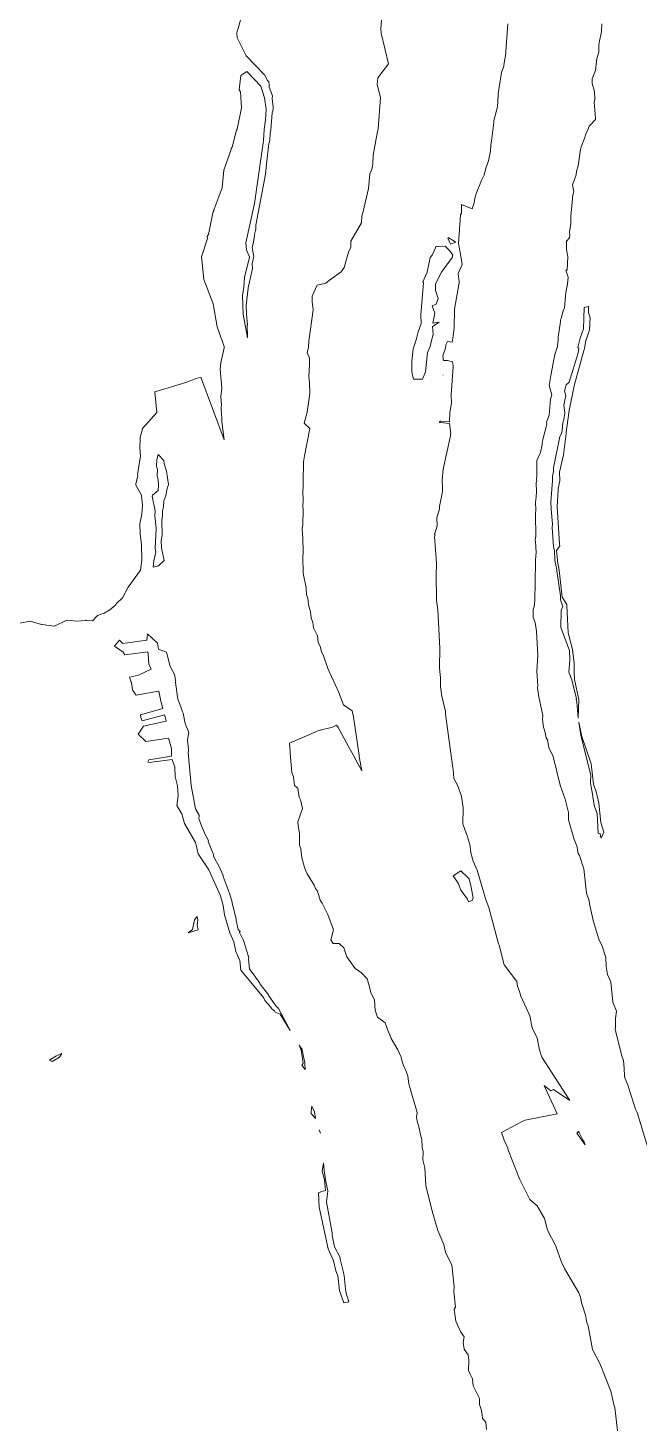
# Model space of a CAD drawing. Header units: metres. Extents: x 809241 to 811075, y 9156873 to 9158251.
# Drawn here: x 809578.6 to 809711.3, y 9157336.7 to 9157640 of the extents above; entities that cross this region are included whole.
import ezdxf

# ---------------------------------------------------------------- set-up
doc = ezdxf.new("R2010")
doc.units = ezdxf.units.M
doc.layers.add('C-TOPO-MAJR', color=9, linetype='Continuous')

msp = doc.modelspace()

# ---------------------------------------------------------------- linework, layer by layer
at = {"layer": 'C-TOPO-MAJR', "color": 9, "linetype": 'Continuous', "lineweight": 5}
for points, elevation in [([(809576.89, 9157510.64), (809579.07, 9157511.08), (809581.55, 9157510.35), (809581.6, 9157510.35), (809581.7, 9157510.34), (809584.3, 9157510.01), (809584.42, 9157509.98), (809587.04, 9157511.27), (809589.14, 9157511.12), (809591.21, 9157511.23), (809591.27, 9157511.28), (809592.66, 9157511.16), (809593.7, 9157512.31), (809595.18, 9157512.84), (809596.39, 9157513.58), (809597.7, 9157514.64), (809597.77, 9157514.78), (809597.82, 9157514.91), (809599.14, 9157516.17), (809600.4, 9157518.46), (809603.06, 9157522.17), (809603.34, 9157524.31), (809603.25, 9157527.6), (809603.24, 9157527.66), (809603.26, 9157527.72), (809602.98, 9157529.97), (809602.88, 9157532.22), (809603.37, 9157534.35), (809603.37, 9157534.37), (809603.46, 9157536.2), (809603.29, 9157538.48), (809602.02, 9157540.66), (809602.04, 9157540.84), (809602.47, 9157542.73), (809602.44, 9157542.86), (809602.68, 9157544.77), (809602.66, 9157544.86), (809603.05, 9157546.92), (809602.9, 9157548.78), (809602.95, 9157550.65), (809602.98, 9157550.95), (809603.48, 9157552.87), (809603.49, 9157552.92), (809606.63, 9157556.41), (809606.2, 9157560.93), (809612.91, 9157562.93), (809615.17, 9157563.82), (809616.14, 9157564.09), (809621.19, 9157550.46), (809620.73, 9157554.46), (809620.73, 9157555.09), (809620.55, 9157557.17), (809620.6, 9157557.42), (809620.64, 9157558), (809620.5, 9157559.82), (809620.68, 9157561.69), (809620.37, 9157565.86), (809620.53, 9157567.2), (809621.24, 9157570.45), (809621.21, 9157570.75), (809619.67, 9157575.05), (809618.83, 9157580.03), (809616.83, 9157585.33), (809616.7, 9157586.07), (809616.27, 9157590.25), (809617.58, 9157594.25), (809617.55, 9157594.66), (809617.81, 9157595.05), (809618.79, 9157599.8), (809618.85, 9157599.99), (809618.94, 9157600.14), (809618.98, 9157600.32), (809618.99, 9157600.49), (809619.04, 9157600.61), (809620.8, 9157605.21), (809621.16, 9157609.05), (809622.73, 9157613.54), (809622.77, 9157613.76), (809622.82, 9157613.92), (809622.92, 9157614.09), (809623.92, 9157617.73), (809624.04, 9157617.96), (809625, 9157622.62), (809624.73, 9157626.05), (809624.46, 9157626.49), (809624.83, 9157629.59), (809626.14, 9157630.5), (809629.15, 9157627.27), (809629.99, 9157624.75), (809630.35, 9157622.31), (809630.21, 9157620.01), (809629.91, 9157617.87), (809629.77, 9157615.51), (809627.79, 9157601.8), (809625.92, 9157593.25), (809626.09, 9157591.76), (809626.72, 9157590.16), (809625.64, 9157585.71), (809625.47, 9157583.66), (809625.18, 9157581.82), (809625.36, 9157577.81), (809626.31, 9157572.6), (809626.32, 9157572.8), (809626.32, 9157572.8), (809626.24, 9157575.42), (809626.25, 9157575.46), (809626.05, 9157577.78), (809626.03, 9157579.74), (809626.41, 9157583.43), (809626.41, 9157583.51), (809627.37, 9157587.7), (809627.3, 9157588.72), (809627.65, 9157590.28), (809627.33, 9157592.23), (809627.54, 9157593.07), (809627.75, 9157594.31), (809627.83, 9157595.09), (809628.06, 9157596.23), (809628.12, 9157597.1), (809630.21, 9157608.21), (809630.23, 9157608.98), (809630.43, 9157610.34), (809630.95, 9157614.84), (809631.11, 9157615.52), (809631.24, 9157617.08), (809631.38, 9157617.8), (809631.66, 9157621.49), (809631.86, 9157622.15), (809631.87, 9157622.8), (809631.61, 9157624.59), (809631.73, 9157625.23), (809630.97, 9157627.09), (809630.98, 9157627.69), (809630.93, 9157628.24), (809630.66, 9157628.57), (809630, 9157629.78), (809626.03, 9157633.9), (809624.03, 9157637.82), (809624.06, 9157638.25), (809623.98, 9157638.54), (809623.98, 9157638.88), (809624.11, 9157639.46), (809624.28, 9157639.82), (809625.8, 9157645.42)], 2730), ([(809678.17, 9157335.51), (809678.01, 9157337.09), (809677.31, 9157337.9), (809677.25, 9157338.61), (809677.08, 9157339.64), (809676.67, 9157340.89), (809676.65, 9157342.22), (809675.27, 9157344.98), (809675.14, 9157346.51), (809674.6, 9157347.52), (809674.29, 9157348.31), (809674.36, 9157350.58), (809674.18, 9157351.7), (809673.32, 9157352.95), (809673.11, 9157354.37), (809673.29, 9157355.59), (809672.59, 9157356.66), (809671.51, 9157359.02), (809671.17, 9157361.62), (809671.46, 9157362.08), (809671.1, 9157365.39), (809671.13, 9157366.57), (809670.61, 9157371.25), (809669.29, 9157373.95), (809668.92, 9157375.67), (809667.6, 9157378.69), (809666.38, 9157382.94), (809665.01, 9157388.52), (809664.76, 9157392.31), (809664.33, 9157394.09), (809664.45, 9157395.84), (809664.22, 9157396.84), (809664.16, 9157398.52), (809663.82, 9157399.53), (809663.57, 9157400.97), (809663.12, 9157402.44), (809662.95, 9157403.32), (809663.14, 9157404.35), (809661.33, 9157410.58), (809661.12, 9157412.27), (809660.83, 9157413.14), (809660.14, 9157414.59), (809659.83, 9157415.4), (809659.63, 9157416.35), (809658.89, 9157417.94), (809657.49, 9157420.4), (809657.2, 9157421.21), (809656.8, 9157421.99), (809656.2, 9157423.8), (809654.51, 9157425.04), (809653.98, 9157426.55), (809653.87, 9157428.85), (809653.07, 9157430.34), (809652.71, 9157431.97), (809652.28, 9157433.38), (809651.06, 9157434.66), (809649.63, 9157435.61), (809647.82, 9157438.19), (809647.18, 9157440.11), (809646.16, 9157441.08), (809644.89, 9157441.08), (809644.39, 9157441.83), (809644.98, 9157444.01), (809643.75, 9157447.35), (809642.51, 9157449.86), (809642.07, 9157450.51), (809641.51, 9157452.46), (809641.04, 9157453.02), (809640.75, 9157453.73), (809639.22, 9157456.21), (809638.88, 9157456.98), (809638.59, 9157457.83), (809638.1, 9157459.7), (809637.88, 9157461.62), (809637.58, 9157462.4), (809637.58, 9157464.89), (809637.28, 9157466.7), (809637.24, 9157467.53), (809638.19, 9157470.41), (809637.8, 9157472.28), (809637.53, 9157472.85), (809637.21, 9157474.82), (809636.47, 9157475.4), (809636.26, 9157477.29), (809635.92, 9157478.21), (809635.58, 9157482.38), (809635.51, 9157482.74), (809635.38, 9157484.56), (809641.8, 9157487.35), (809644.72, 9157488.05), (809645.62, 9157488.48), (809645.99, 9157487.96), (809651.08, 9157478.56), (809650.52, 9157481.72), (809650.51, 9157481.89), (809649.32, 9157490.28), (809649.03, 9157491.58), (809647.09, 9157492.9), (809646.12, 9157495.6), (809643.71, 9157500.78), (809642.75, 9157503.56), (809642.33, 9157504.53), (809642.08, 9157505.55), (809641.6, 9157506.54), (809641.47, 9157507.93), (809640.64, 9157509.67), (809640.5, 9157510.81), (809640.12, 9157511.78), (809639.99, 9157513.13), (809639.5, 9157514.6), (809639.36, 9157516.07), (809639.09, 9157516.81), (809639.03, 9157518.33), (809638.38, 9157521.52), (809638.28, 9157525.17), (809638.38, 9157525.91), (809638.38, 9157527.22), (809638.31, 9157528.04), (809638.31, 9157529.28), (809638.2, 9157529.91), (809638.18, 9157531.19), (809638.31, 9157531.96), (809638.35, 9157535.38), (809638.3, 9157536.1), (809638.39, 9157537.33), (809638.4, 9157538.02), (809638.33, 9157538.7), (809638.34, 9157540.79), (809638.4, 9157541.38), (809638.45, 9157545.67), (809638.67, 9157546.97), (809639.8, 9157552.96), (809638.57, 9157554.09), (809639.26, 9157556.52), (809639.8, 9157560.52), (809639.76, 9157562.9), (809639.62, 9157564.15), (809639.76, 9157566.92), (809639.71, 9157568.23), (809639.27, 9157569.43), (809639.56, 9157570.57), (809639.59, 9157571.88), (809640.53, 9157578.74), (809640.34, 9157580.43), (809640.3, 9157581.69), (809641.41, 9157584.09), (809643.3, 9157584.51), (809644.1, 9157585.19), (809646.62, 9157586.99), (809647.26, 9157587.9), (809648.23, 9157591.22), (809648.72, 9157592.33), (809648.68, 9157593.6), (809651.01, 9157597.62), (809651.1, 9157599.08), (809651.4, 9157600.05), (809652.55, 9157605.1), (809652.83, 9157608.24), (809653.24, 9157609.21), (809653.48, 9157610.36), (809653.56, 9157612.3), (809654.41, 9157617.11), (809654.67, 9157618.02), (809655.12, 9157624.81), (809654.43, 9157627.65), (809654.56, 9157629.08), (809656.86, 9157632.13), (809655.31, 9157638.83), (809655.26, 9157639.74), (809655.38, 9157641.61)], 2720), ([(809706.59, 9157335.18), (809706.03, 9157340.25), (809705.85, 9157340.66), (809705.13, 9157343.8), (809702.86, 9157349.69), (809701.21, 9157352.9), (809700.26, 9157358.02), (809699.98, 9157358.66), (809699.64, 9157360.38), (809699.49, 9157360.73), (809698.99, 9157362.43), (809698.86, 9157362.76), (809698.57, 9157364.27), (809698.2, 9157365.2), (809695.09, 9157370.47), (809694.47, 9157371.85), (809693.2, 9157375.31), (809691.43, 9157378.77), (809690.78, 9157381.3), (809689.16, 9157384.05), (809687.56, 9157385.43), (809685.36, 9157389.93), (809682.96, 9157396.06), (809682.9, 9157396.27), (809682.82, 9157396.46), (809682.78, 9157396.64), (809682.03, 9157398.32), (809681.43, 9157400.03), (809685.73, 9157402.33), (809686.21, 9157402.51), (809686.53, 9157402.69), (809693.5, 9157404.08), (809690.66, 9157410.19), (809692.15, 9157409.06), (809692.71, 9157409.33), (809696.26, 9157406.96), (809690.2, 9157416.36), (809689.68, 9157417.97), (809689.19, 9157420.47), (809688.08, 9157422.75), (809687.56, 9157425.32), (809685.6, 9157429.62), (809685.31, 9157430.67), (809684.88, 9157431.8), (809684.74, 9157432.81), (809681.97, 9157436.41), (809680.92, 9157440.69), (809680.8, 9157441.01), (809678.64, 9157448.87), (809677.94, 9157450.78), (809677.93, 9157450.87), (809676.13, 9157457), (809675.27, 9157458.95), (809674.8, 9157460.74), (809674.52, 9157462.64), (809674.46, 9157462.8), (809673.8, 9157464.93), (809673.78, 9157465.05), (809673.08, 9157466.86), (809673.06, 9157467), (809673.12, 9157470.48), (809673.1, 9157470.73), (809673.04, 9157470.94), (809672.73, 9157472.99), (809671.97, 9157475.32), (809671.1, 9157476.92), (809670.92, 9157478.91), (809670.85, 9157479.22), (809669.29, 9157490.91), (809669.29, 9157491.07), (809669.27, 9157491.26), (809669.29, 9157491.45), (809668.38, 9157495.15), (809668.19, 9157496.99), (809668.19, 9157498.74), (809667.98, 9157500.98), (809668.05, 9157505.21), (809667.59, 9157513.54), (809667.31, 9157515.62), (809667.27, 9157521.24), (809667.33, 9157523.5), (809667.3, 9157523.69), (809666.89, 9157529.46), (809667.05, 9157529.75), (809666.91, 9157529.9), (809667.43, 9157531.78), (809667.4, 9157533.63), (809667.93, 9157535.44), (809667.96, 9157535.99), (809668.59, 9157539.25), (809668.65, 9157539.85), (809668.55, 9157541.82), (809668.77, 9157544.11), (809670.36, 9157551.33), (809670.38, 9157551.56), (809670.41, 9157551.77), (809670.11, 9157554.04), (809668.18, 9157554.21), (809667.99, 9157554.24), (809667.99, 9157554.32), (809668.1, 9157554.56), (809668.34, 9157554.56), (809670.12, 9157554.4), (809670.24, 9157556.45), (809670.54, 9157558.42), (809670.47, 9157560.19), (809670.49, 9157560.27), (809670.94, 9157566.38), (809670.94, 9157566.51), (809670.94, 9157566.58), (809670.8, 9157567.45), (809669.72, 9157567.7), (809668.82, 9157567.74), (809668.66, 9157568.71), (809669.27, 9157570.39), (809669.34, 9157571.09), (809669.7, 9157571.84), (809670.29, 9157571.78), (809670.69, 9157571.7), (809670.87, 9157572.53), (809670.87, 9157572.56), (809671.14, 9157574.65), (809671.25, 9157578.83), (809672.22, 9157584.61), (809672.23, 9157584.73), (809671.98, 9157586.62), (809672.85, 9157588.54), (809672.86, 9157588.56), (809672.86, 9157588.59), (809672.52, 9157590.78), (809672.49, 9157590.82), (809672.12, 9157593.1), (809672.12, 9157593.12), (809672.54, 9157599.33), (809672.77, 9157599.75), (809672.73, 9157601.61), (809675.09, 9157600.68), (809675.49, 9157601.99), (809675.65, 9157602.94), (809675.98, 9157604.12), (809677.06, 9157606.79), (809677.66, 9157607.95), (809677.99, 9157609.46), (809678.62, 9157611.09), (809679.04, 9157613.23), (809679.1, 9157614.61), (809679.26, 9157615.33), (809679.77, 9157619.42), (809679.76, 9157619.87), (809680.45, 9157622.54), (809680.59, 9157623.69), (809680.67, 9157625.65), (809681.4, 9157630.25), (809681.94, 9157631.64), (809681.97, 9157632.4), (809682.27, 9157633.93), (809682.81, 9157640.81)], 2710), ([(809713.49, 9157395.83), (809710.89, 9157404.34), (809710.54, 9157405.07), (809708.96, 9157409.84), (809708.94, 9157410.14), (809708.17, 9157411.92), (809708.12, 9157412.26), (809708.08, 9157414.02), (809707.89, 9157415.67), (809707.46, 9157416.85), (809706.1, 9157422.48), (809706.19, 9157422.82), (809706.14, 9157424.76), (809706.39, 9157426.36), (809705.77, 9157427.98), (809705.59, 9157428.33), (809705.19, 9157432.72), (809704.46, 9157434.32), (809704.17, 9157436.1), (809704.09, 9157437.99), (809703.27, 9157440.48), (809702.52, 9157441.98), (809701.32, 9157446.04), (809701.26, 9157446.45), (809700.51, 9157449.67), (809700.47, 9157450.36), (809699.86, 9157452.03), (809699.31, 9157457.26), (809698.35, 9157460.17), (809698.06, 9157460.62), (809697.79, 9157462.27), (809697.17, 9157463.67), (809695.99, 9157467.95), (809695.96, 9157469.49), (809695.27, 9157472.43), (809694.18, 9157475.46), (809692.64, 9157481.68), (809691.68, 9157483.64), (809691.39, 9157485.31), (809691.12, 9157485.76), (809690.84, 9157487.18), (809690.52, 9157488.03), (809690.29, 9157489.74), (809690.37, 9157490.62), (809689.56, 9157494.67), (809689.25, 9157496.62), (809689.33, 9157497.04), (809689.1, 9157500.24), (809689.32, 9157503.66), (809689.05, 9157508.88), (809688.7, 9157510.77), (809688.3, 9157511.9), (809688.28, 9157513.61), (809688.59, 9157514.58), (809688.57, 9157515.02), (809688.64, 9157515.48), (809688.83, 9157523.91), (809688.79, 9157524.33), (809688.95, 9157526.11), (809688.79, 9157528.3), (809688.72, 9157528.72), (809688.84, 9157529.46), (809688.82, 9157534.42), (809688.88, 9157535.25), (809688.83, 9157536.93), (809688.91, 9157537.35), (809689.05, 9157539.09), (809688.98, 9157541.23), (809689.09, 9157541.64), (809689.01, 9157542.04), (809689.06, 9157542.44), (809689.09, 9157545.99), (809689.89, 9157547.72), (809690.25, 9157549.47), (809690.27, 9157549.81), (809690.35, 9157550.15), (809690.38, 9157550.53), (809691.26, 9157553.91), (809691.22, 9157554.31), (809691.78, 9157555.87), (809692.07, 9157559.33), (809692.33, 9157560.27), (809691.8, 9157562.3), (809692.13, 9157564.45), (809693, 9157569.05), (809693.61, 9157570.72), (809693.72, 9157572.27), (809693.7, 9157572.75), (809694.25, 9157576.16), (809694.26, 9157576.52), (809694.37, 9157576.83), (809694.79, 9157578.51), (809695.1, 9157579.17), (809695.36, 9157582.51), (809695.75, 9157584.28), (809695.88, 9157585.79), (809695.37, 9157587.33), (809695.65, 9157587.35), (809695.8, 9157590.27), (809695.5, 9157591.75), (809695.53, 9157593.67), (809696.19, 9157594.36), (809696.22, 9157595.02), (809696.16, 9157595.6), (809696.44, 9157597.5), (809696.44, 9157599.01), (809696.91, 9157603.7), (809697.14, 9157604.37), (809696.8, 9157605.87), (809697.63, 9157608.04), (809697.67, 9157608.82), (809698.09, 9157609.97), (809698.59, 9157613.54), (809698.75, 9157614.14), (809699.5, 9157616.16), (809699.64, 9157616.74), (809700.34, 9157618.15), (809700.47, 9157618.65), (809701.82, 9157620.08), (809701.86, 9157620.38), (809701.55, 9157623.8), (809701.66, 9157624.51), (809701.6, 9157626.15), (809701.08, 9157627.92), (809701.12, 9157628.4), (809701.12, 9157628.87), (809701.8, 9157630.72), (809702.09, 9157633.35), (809702.55, 9157634.71), (809702.52, 9157636.27), (809702.67, 9157637.15), (809703.09, 9157638.78), (809703.16, 9157639.23), (809703.21, 9157640.84)], 2700)]:
    msp.add_lwpolyline(points, dxfattribs=dict(at, elevation=elevation))
for points, elevation in [([(809671.5, 9157593.41), (809669.82, 9157594.44), (809669.74, 9157594.29), (809670.36, 9157592.99), (809671.5, 9157593.41)], 2710), ([(809661.95, 9157565.24), (809662.3, 9157563.68), (809664.3, 9157563.67), (809664.94, 9157565.24), (809665.36, 9157569.47), (809665.94, 9157570.73), (809666.23, 9157572.07), (809666.61, 9157573.33), (809666.46, 9157575.13), (809667.89, 9157576.07), (809666.53, 9157575.8), (809666.92, 9157577.96), (809666.4, 9157579.61), (809667.27, 9157579.92), (809667.65, 9157581.16), (809667.12, 9157582.91), (809667.12, 9157584.39), (809668.39, 9157586.93), (809670.74, 9157590.09), (809670.84, 9157590.56), (809670.14, 9157591.59), (809669.21, 9157592.54), (809667.44, 9157592.45), (809667.18, 9157592.48), (809667.08, 9157592.19), (809666.34, 9157590.58), (809665.94, 9157590.07), (809665.31, 9157586.92), (809664.35, 9157584.8), (809664.48, 9157584.65), (809663.89, 9157577.62), (809664, 9157575.74), (809663.32, 9157573.94), (809662.93, 9157572.2), (809662.23, 9157570.23), (809661.97, 9157567.57), (809661.97, 9157565.39), (809661.95, 9157565.24)], 2710), ([(809697.79, 9157493.52), (809698.09, 9157490.05), (809698.22, 9157494.01), (809698.2, 9157494.09), (809697.25, 9157498.45), (809697.17, 9157500.12), (809697.22, 9157501.94), (809696.83, 9157504.95), (809695.89, 9157508.53), (809695.6, 9157514.49), (809695.61, 9157514.59), (809695.59, 9157514.67), (809695.57, 9157514.74), (809694.58, 9157516.28), (809693.93, 9157522.13), (809693.59, 9157524.14), (809693.61, 9157524.33), (809693.38, 9157526.41), (809694.09, 9157527.45), (809694.01, 9157527.92), (809693.49, 9157535.93), (809693.7, 9157539.64), (809693.69, 9157539.89), (809694.08, 9157541.6), (809694, 9157543.42), (809694.85, 9157547.23), (809695.46, 9157551.86), (809695.47, 9157552.04), (809696.01, 9157556.31), (809696.07, 9157556.47), (809697.2, 9157562.2), (809697.25, 9157562.36), (809697.27, 9157562.51), (809699.37, 9157570.12), (809699.43, 9157570.24), (809699.76, 9157572.1), (809699.78, 9157572.21), (809700.52, 9157574.35), (809700.55, 9157574.47), (809700.7, 9157576.99), (809700.29, 9157578.1), (809700.32, 9157579.43), (809699.34, 9157579.2), (809699.21, 9157574.58), (809698.48, 9157572.55), (809698.02, 9157570.56), (809698.24, 9157570.41), (809698.08, 9157569.37), (809696.1, 9157562.98), (809695.49, 9157562.44), (809695.09, 9157561.03), (809695.38, 9157560.14), (809694.94, 9157557.99), (809695.14, 9157556.35), (809694.95, 9157554.89), (809694.74, 9157554.15), (809694.57, 9157552.53), (809694.41, 9157551.87), (809694.12, 9157551.17), (809692.73, 9157544.36), (809692.69, 9157543.63), (809692.46, 9157542.48), (809692.46, 9157541.59), (809692.14, 9157536.99), (809692.18, 9157535.45), (809692.49, 9157532.17), (809692.45, 9157531.41), (809692.71, 9157527.23), (809692.94, 9157526.44), (809693.03, 9157524.29), (809693.43, 9157522.27), (809693.4, 9157522.01), (809694.22, 9157516.62), (809694.26, 9157516.46), (809694.22, 9157515.73), (809694.71, 9157514.2), (809694.36, 9157513.52), (809694.27, 9157509.71), (809696.19, 9157504.73), (809696.25, 9157502.58), (809696.01, 9157500.03), (809696.7, 9157498.36), (809697.67, 9157494.25), (809697.6, 9157494.11), (809697.79, 9157493.52)], 2700), ([(809668.79, 9157564.59), (809668.78, 9157564.59), (809668.78, 9157564.58), (809668.78, 9157564.58), (809668.78, 9157564.56), (809668.78, 9157564.56), (809668.79, 9157564.59)], 2710), ([(809605.95, 9157524.22), (809605.82, 9157522.79), (809606.94, 9157523.11), (809608.21, 9157524.26), (809607.58, 9157526.98), (809607.53, 9157528.61), (809607.73, 9157529.76), (809607.72, 9157533.02), (809607.81, 9157534.06), (809607.83, 9157534.98), (809608.05, 9157535.98), (809608.14, 9157537.26), (809608.54, 9157538.39), (809608.74, 9157539.62), (809609.17, 9157540.75), (809608.69, 9157543.65), (809608.2, 9157545.26), (809608.09, 9157545.98), (809606.87, 9157547.32), (809606.58, 9157546.22), (809606.5, 9157544.74), (809606.72, 9157544.01), (809606.68, 9157542.63), (809606.87, 9157541.8), (809606.98, 9157540.53), (809606.89, 9157539.44), (809605.69, 9157538.43), (809605.59, 9157538.23), (809606.27, 9157535.08), (809606.18, 9157533.94), (809606.47, 9157531.3), (809606.27, 9157526.84), (809606.4, 9157526.08), (809605.95, 9157524.22)], 2730), ([(809635.53, 9157422.18), (809635.34, 9157422.62), (809632.98, 9157426.94), (809632.38, 9157427.61), (809632.31, 9157427.75), (809630.91, 9157429.7), (809630.81, 9157429.88), (809629.06, 9157432.24), (809628.95, 9157432.44), (809626.69, 9157435.59), (809626.53, 9157437.64), (809626.54, 9157438.03), (809625.43, 9157441.74), (809624.54, 9157443.44), (809624.7, 9157443.67), (809624.29, 9157444.11), (809624.23, 9157444.25), (809624.15, 9157444.38), (809623.84, 9157446.16), (809623.79, 9157446.32), (809622.98, 9157449.9), (809622.92, 9157450.03), (809622.36, 9157452), (809622.3, 9157452.15), (809621.02, 9157455.64), (809620.98, 9157455.82), (809620.09, 9157457.94), (809619.01, 9157459.82), (809618.9, 9157460.42), (809617.77, 9157463.21), (809617.8, 9157463.45), (809616.99, 9157464.91), (809616.92, 9157465.13), (809616.28, 9157466.62), (809615.72, 9157468.23), (809615.77, 9157468.67), (809615.76, 9157468.92), (809614.99, 9157470.32), (809614.05, 9157475.42), (809613.43, 9157482.55), (809613.49, 9157482.94), (809613.48, 9157483.15), (809613.28, 9157485.3), (809613.54, 9157486.9), (809612.72, 9157488.85), (809612.29, 9157491.1), (809612.19, 9157491.42), (809611.84, 9157492.48), (809611.13, 9157494.14), (809610.69, 9157497.78), (809610.72, 9157497.97), (809610.68, 9157498.15), (809610.58, 9157498.88), (809610.49, 9157499.17), (809610.45, 9157499.5), (809609.52, 9157501.25), (809608.78, 9157504.08), (809608.73, 9157504.36), (809606.94, 9157505.03), (809606.77, 9157506.32), (809604.58, 9157508.3), (809604.4, 9157506.96), (809599.22, 9157506.2), (809598.48, 9157506.97), (809597.41, 9157505.68), (809599.31, 9157504.36), (809599.66, 9157503.81), (809604.63, 9157504.4), (809604.75, 9157503.9), (809604.88, 9157501.84), (809605.37, 9157500.64), (809602.6, 9157499.38), (809600.66, 9157498.91), (809601.01, 9157497.81), (809601.07, 9157497.76), (809601.31, 9157496.27), (809601.38, 9157496), (809602.11, 9157495.03), (809606.98, 9157495.87), (809607.04, 9157495.89), (809607.46, 9157493.72), (809607.92, 9157492.12), (809603.09, 9157490.77), (809603.11, 9157490.25), (809603.12, 9157490.16), (809603.45, 9157489.47), (809608.29, 9157490.73), (809608.6, 9157489.53), (809608.6, 9157489.34), (809603.72, 9157488.28), (809602.57, 9157486.53), (809604.2, 9157484.98), (809609.16, 9157485.65), (809609.78, 9157483.45), (809609.8, 9157481.74), (809604.85, 9157480.99), (809604.66, 9157480.56), (809604.94, 9157480.36), (809609.9, 9157481.07), (809610.5, 9157479.37), (809610.59, 9157477.35), (809611.1, 9157475.3), (809611.21, 9157473.23), (809610.92, 9157471.07), (809612.01, 9157469.23), (809612.61, 9157467.14), (809614.96, 9157463.01), (809615.17, 9157462.44), (809615.6, 9157460.54), (809617.88, 9157457.06), (809620.43, 9157451.41), (809621.03, 9157449.32), (809621.26, 9157447.3), (809622.46, 9157443.35), (809623.29, 9157441.41), (809623.78, 9157439.35), (809624.65, 9157437.4), (809624.82, 9157435.24), (809629.75, 9157429.33), (809630.07, 9157428.69), (809631.3, 9157427.34), (809631.59, 9157426.9), (809632.14, 9157426.42), (809632.28, 9157426.15), (809633.34, 9157425.73), (809635.53, 9157422.18)], 2730), ([(809702.89, 9157464.37), (809703.06, 9157463.98), (809703.65, 9157465.23), (809702.99, 9157467.35), (809702.53, 9157471.56), (809702.05, 9157473.8), (809701.37, 9157475.68), (809700.89, 9157480.08), (809698.77, 9157486.25), (809698.76, 9157486.28), (809698.76, 9157486.29), (809698.21, 9157489.13), (809698.64, 9157486.23), (809700.78, 9157477.65), (809700.74, 9157475.95), (809700.85, 9157475.08), (809701.2, 9157473.5), (809701.39, 9157472), (809701.64, 9157470.81), (809702.18, 9157469.3), (809702.44, 9157465.03), (809702.81, 9157464.93), (809702.89, 9157464.37)], 2700), ([(809672.63, 9157452.6), (809674.01, 9157450.67), (809674.01, 9157450.65), (809674.26, 9157450.12), (809674.87, 9157450.35), (809675.02, 9157450.43), (809675.25, 9157450.95), (809674.86, 9157453.32), (809674.38, 9157455.08), (809674.14, 9157455.41), (809672.61, 9157456.86), (809670.94, 9157455.77), (809672.03, 9157454.19), (809672.61, 9157452.62), (809672.62, 9157452.61), (809672.63, 9157452.6)], 2710), ([(809615.33, 9157445.07), (809615.5, 9157446.13), (809615.35, 9157446.93), (809614.77, 9157446.21), (809614.37, 9157444.14), (809613.39, 9157443.4), (809615.56, 9157444.01), (809615.33, 9157445.07)], 2730), ([(809586.01, 9157417.17), (809584.69, 9157416.57), (809583.28, 9157415.73), (809583.91, 9157415.42), (809585.48, 9157416.37), (809586.01, 9157417.17)], 2730), ([(809638.11, 9157414.66), (809638.81, 9157413.73), (809638.74, 9157415.03), (809638.72, 9157415.07), (809638.14, 9157417.97), (809638.12, 9157418.02), (809637.5, 9157418.95), (809637.93, 9157417.92), (809638.35, 9157415.02), (809638.11, 9157414.66)], 2730), ([(809640.11, 9157404.16), (809641.01, 9157403.02), (809640.85, 9157404.49), (809640.26, 9157405.71), (809640.14, 9157404.56), (809640.11, 9157404.16)], 2730), ([(809641.93, 9157400.41), (809641.93, 9157400.42), (809641.85, 9157400.6), (809641.89, 9157400.4), (809642.11, 9157399.85), (809641.93, 9157400.41), (809641.93, 9157400.41)], 2730), ([(809698.05, 9157400.19), (809697.77, 9157399.84), (809699.61, 9157397.34), (809699.25, 9157398.35), (809699.15, 9157398.25), (809698.27, 9157400.01), (809698.15, 9157400.24), (809698.05, 9157400.19)], 2710), ([(809646.23, 9157365.71), (809647.19, 9157362.99), (809648.27, 9157363.2), (809647.75, 9157364.84), (809647.59, 9157365.92), (809647.59, 9157366.05), (809647.24, 9157368.96), (809647.19, 9157369.18), (809647.17, 9157369.31), (809646.42, 9157372.51), (809646.38, 9157372.84), (809645.19, 9157375.16), (809644.69, 9157377.63), (809644.64, 9157378.25), (809643.46, 9157384.88), (809643.69, 9157387.37), (809643.22, 9157389.75), (809643.21, 9157389.76), (809643.21, 9157389.78), (809643.22, 9157389.81), (809642.94, 9157391.72), (809642.78, 9157393.41), (809642.52, 9157391.63), (809643.02, 9157389.75), (809643.19, 9157387.4), (809642.21, 9157387.14), (809641.67, 9157386.92), (809641.87, 9157383.76), (809643.76, 9157374.72), (809644.95, 9157372.1), (809645.44, 9157369.99), (809645.89, 9157368.84), (809646.23, 9157365.71)], 2730)]:
    msp.add_lwpolyline(points, close=True, dxfattribs=dict(at, elevation=elevation))

doc.saveas('drawing.dxf')
